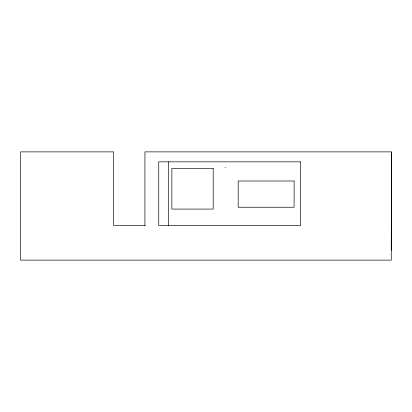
<?xml version="1.0" encoding="UTF-8"?>
<svg xmlns="http://www.w3.org/2000/svg" width="412" height="412" viewBox="0 0 412 412"><rect width="100%" height="100%" fill="white"/><g stroke="black" fill="none" stroke-linecap="round" stroke-linejoin="round"><path stroke-width="0.62" d="M391.271 250.285L391.4 151.873L144.936 151.873L144.936 225.482M391.4 151.873L391.271 260.127L20.6 260.127L20.6 151.873L113.578 151.873L113.578 225.482L145.4 225.482M225.065 167.483L225.452 167.89M168.585 161.844L168.585 225.482M300.672 161.844L158.744 161.844L158.744 225.482L300.672 225.482L300.672 161.844M213.2 168.405L171.866 168.405L171.866 209.08L213.2 209.08L213.2 168.405M294.117 181.012L238.188 181.012L238.188 207.251L294.117 207.251L294.117 181.012"/></g></svg>
